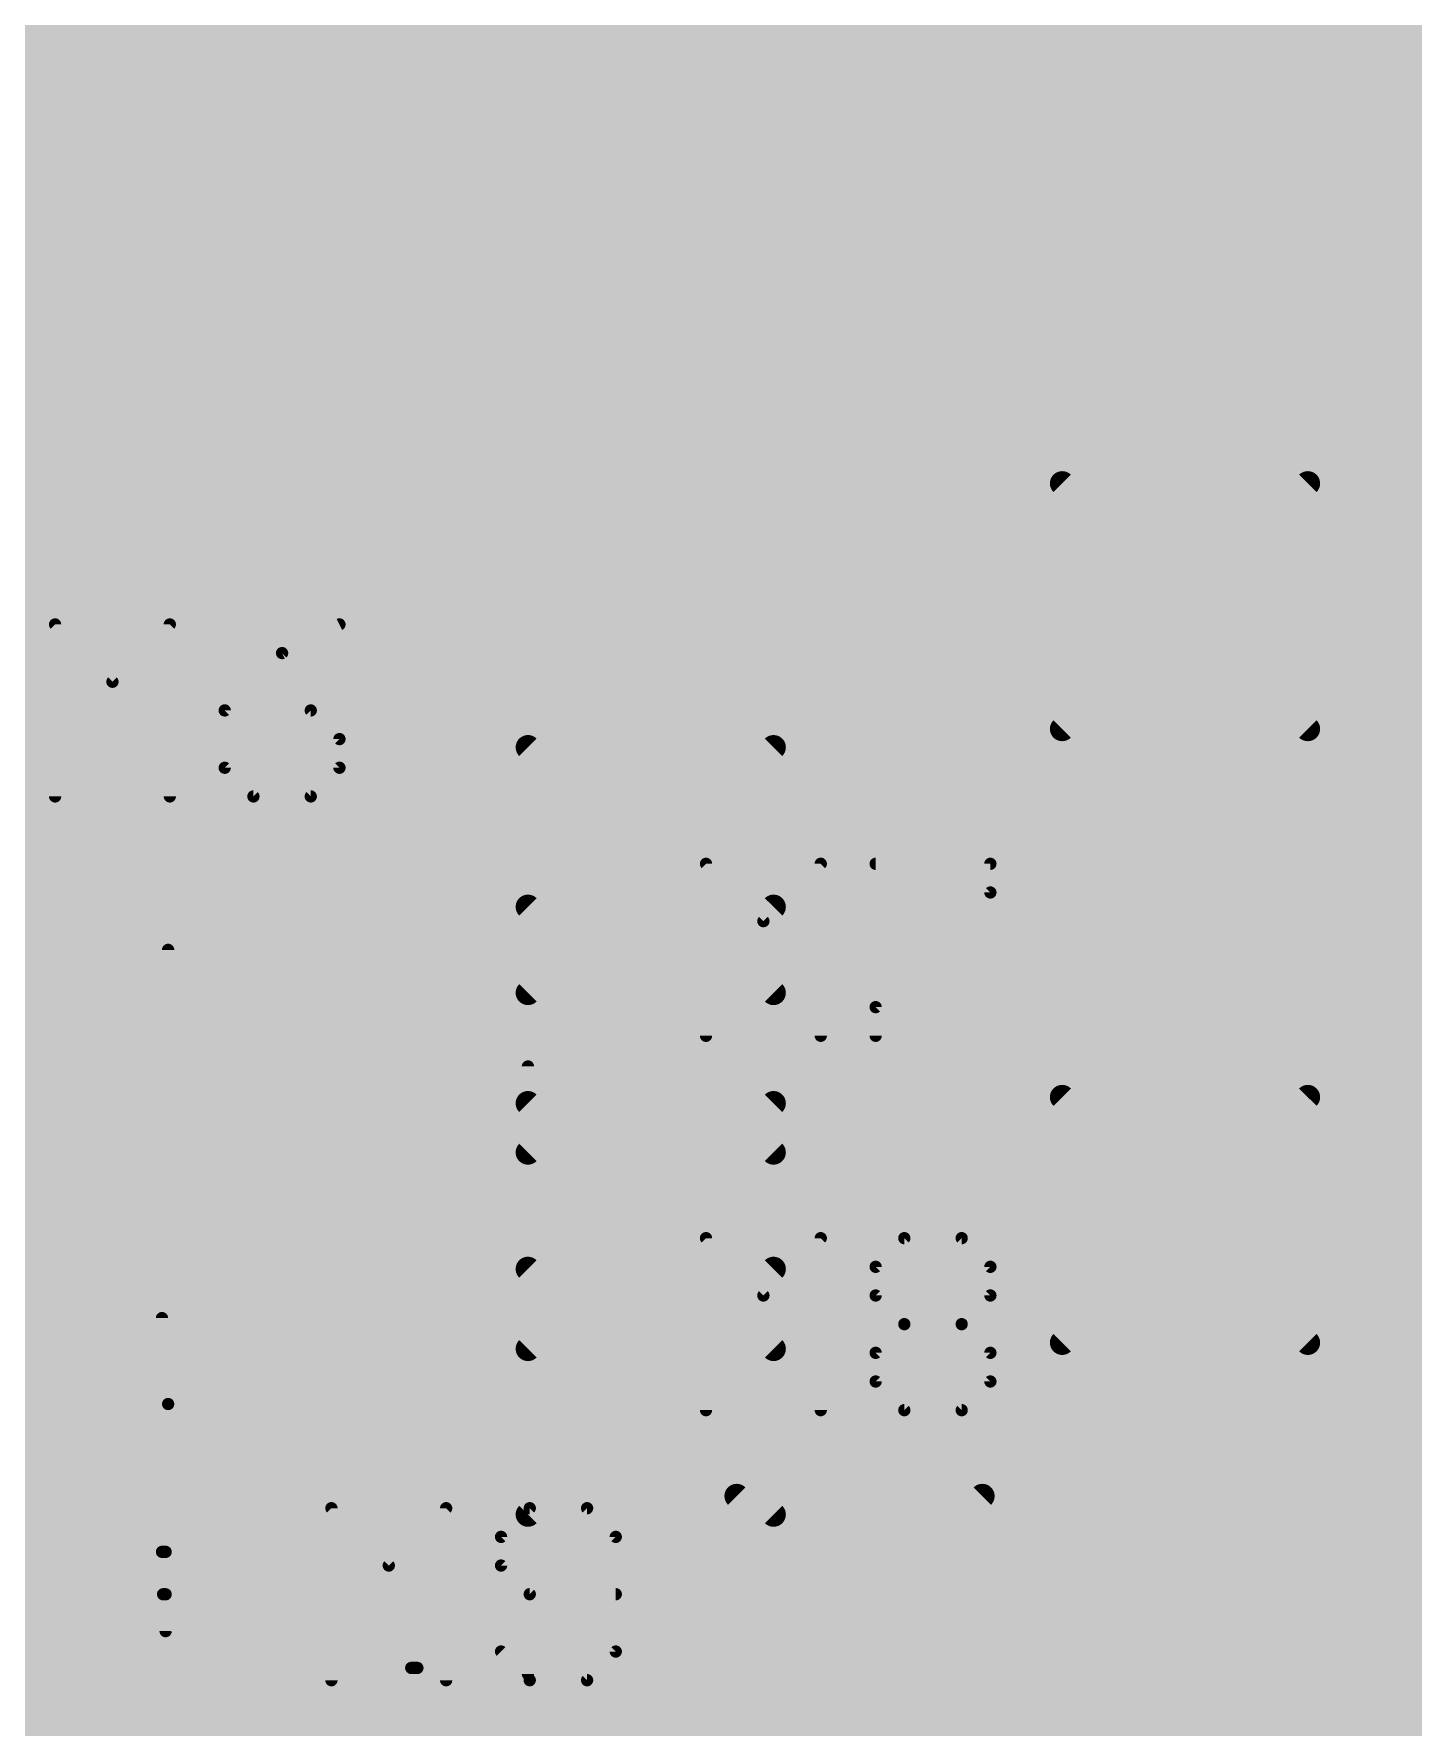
# Model space of a CAD drawing. Extents: x -1.41 to 8.41, y -3.01 to 3.01.
# Drawn here: x 0.6755 to 0.9001, y 0.6514 to 0.9272 of the extents above; entities that cross this region are included whole.
import ezdxf

# ---------------------------------------------------------------- set-up
doc = ezdxf.new("R2010")
doc.units = 0
for name, color, linetype in [('1', 12, 'CONTINUOUS'), ('145', 110, 'CONTINUOUS'), ('15', 6, 'CONTINUOUS'), ('16', 5, 'CONTINUOUS'), ('18', 110, 'CONTINUOUS'), ('2', 4, 'CONTINUOUS'), ('22', 53, 'CONTINUOUS'), ('25', 53, 'CONTINUOUS'), ('29', 253, 'CONTINUOUS'), ('52', 253, 'CONTINUOUS')]:
    doc.layers.add(name, color=color, linetype=linetype)

# ---------------------------------------------------------------- blocks, each defined once
blk = doc.blocks.new('RECT')
blk.add_solid([(-0.5, -0.5), (0.5, -0.5), (-0.5, 0.5), (0.5, 0.5)])
blk = doc.blocks.new('ROUNDV')
at = {"const_width": 0.5}
blk.add_lwpolyline([(0, -0.25, 1), (0, 0.25, 1), (0, -0.25)], format="xyb", dxfattribs=at)

msp = doc.modelspace()

# ---------------------------------------------------------------- linework, layer by layer
at = {"layer": '1'}
for points, const_width in [([(0.697, 0.817), (0.697, 1.089)], 0.03), ([(0.732, 0.805376), (0.732, 0.959)], 0.02), ([(0.737, 0.851), (0.737, 0.927)], 0.027), ([(0.732, 0.92), (1.18, 0.92)], 0.02), ([(0.732, 0.9), (1.18, 0.9)], 0.02), ([(0.732, 0.88), (1.18, 0.88)], 0.02), ([(0.732, 0.86), (1.18, 0.86)], 0.02), ([(0.732, 0.84), (1.18, 0.84)], 0.02), ([(0.737, 0.751), (0.737, 0.827)], 0.027), ([(0.658591, 0.817), (0.697, 0.817)], 0.03), ([(0.697, 0.679909), (0.697, 0.817)], 0.03), ([(0.732, 0.82), (1.18, 0.82)], 0.02), ([(0.732822, 0.805716), (0.732, 0.805376)], 0.02), ([(0.74859, 0.805716), (0.732822, 0.805716)], 0.02), ([(0.74859, 0.778001), (0.74859, 0.805716)], 0.02), ([(0.748591, 0.805716), (0.748591, 0.778001)], 0.02), ([(0.764359, 0.805716), (0.748591, 0.805716)], 0.02), ([(0.768035, 0.804194), (0.764359, 0.805716)], 0.02), ([(0.770848, 0.801381), (0.768035, 0.804194)], 0.02), ([(0.77237, 0.797706), (0.770848, 0.801381)], 0.02), ([(0.74859, 0.8), (0.748591, 0.8)], 0.02), ([(0.77142, 0.8), (0.989, 0.8)], 0.02), ([(0.77237, 0.778), (0.77237, 0.797706)], 0.02), ([(0.74859, 0.78), (0.748591, 0.78)], 0.02), ([(0.77237, 0.78), (0.989, 0.78)], 0.02), ([(0.748591, 0.778001), (0.74859, 0.778001)], 0.02), ([(0.74859, 0.750283), (0.74859, 0.777999)], 0.02), ([(0.74859, 0.777999), (0.748591, 0.777999)], 0.02), ([(0.748591, 0.777999), (0.748591, 0.750283)], 0.02), ([(0.748592, 0.777999), (0.748592, 0.778)], 0.02), ([(0.748592, 0.778), (0.77237, 0.778)], 0.02), ([(0.77237, 0.777999), (0.748592, 0.777999)], 0.02), ([(0.77237, 0.758294), (0.77237, 0.777999)], 0.02), ([(0.697409, 0.704), (0.697409, 0.778)], 0.002), ([(0.756, 0.667), (0.756, 0.759)], 0.03), ([(0.74859, 0.76), (0.748591, 0.76)], 0.02), ([(0.77237, 0.76), (1.089, 0.76)], 0.02), ([(0.770848, 0.754619), (0.77237, 0.758294)], 0.02), ([(0.768035, 0.751806), (0.770848, 0.754619)], 0.02), ([(0.764359, 0.750283), (0.768035, 0.751806)], 0.02), ([(0.732, 0.745716), (0.732, 0.750624)], 0.02), ([(0.732, 0.750624), (0.732822, 0.750283)], 0.02), ([(0.732822, 0.750283), (0.74859, 0.750283)], 0.02), ([(0.748591, 0.750283), (0.764359, 0.750283)], 0.02), ([(0.823, 0.757), (0.755, 0.685)], 0.006), ([(0.756, 0.66), (0.756, 0.759)], 0.002), ([(0.74759, 0.745716), (0.732, 0.745716)], 0.02), ([(0.74759, 0.718001), (0.74759, 0.745716)], 0.02), ([(0.763359, 0.745716), (0.747591, 0.745716)], 0.02), ([(0.747591, 0.745716), (0.747591, 0.718001)], 0.02), ([(0.767035, 0.744194), (0.763359, 0.745716)], 0.02), ([(0.769848, 0.741381), (0.767035, 0.744194)], 0.02), ([(0.737, 0.661), (0.737, 0.737)], 0.027), ([(0.77137, 0.737706), (0.769848, 0.741381)], 0.02), ([(0.74759, 0.74), (0.747591, 0.74)], 0.02), ([(0.77042, 0.74), (0.989, 0.74)], 0.02), ([(0.77137, 0.718), (0.77137, 0.737706)], 0.02), ([(0.781, 0.732), (0.756, 0.66)], 0.02), ([(0.74759, 0.72), (0.747591, 0.72)], 0.02), ([(0.77137, 0.72), (0.989, 0.72)], 0.02), ([(0.747591, 0.718001), (0.74759, 0.718001)], 0.02), ([(0.74759, 0.690283), (0.74759, 0.717999)], 0.02), ([(0.74759, 0.717999), (0.747591, 0.717999)], 0.02), ([(0.747591, 0.717999), (0.747591, 0.690283)], 0.02), ([(0.747592, 0.717999), (0.747592, 0.718)], 0.02), ([(0.747592, 0.718), (0.77137, 0.718)], 0.02), ([(0.77137, 0.717999), (0.747592, 0.717999)], 0.02), ([(0.77137, 0.698294), (0.77137, 0.717999)], 0.02), ([(0.696409, 0.679909), (0.696409, 0.718)], 0.002), ([(0.74759, 0.7), (0.747591, 0.7)], 0.02), ([(0.77137, 0.7), (0.994596, 0.7)], 0.02), ([(0.769848, 0.694619), (0.77137, 0.698294)], 0.02), ([(0.697, 0.667), (0.697409, 0.704)], 0.002), ([(0.767035, 0.691806), (0.769848, 0.694619)], 0.02), ([(0.763359, 0.690283), (0.767035, 0.691806)], 0.02), ([(0.732, 0.656371), (0.732, 0.690283)], 0.02), ([(0.732, 0.690283), (0.74759, 0.690283)], 0.02), ([(0.747591, 0.690283), (0.763359, 0.690283)], 0.02), ([(0.697, 0.673), (0.697, 0.679909)], 0.03), ([(0.732, 0.68), (1.18, 0.68)], 0.02), ([(0.697, 0.667), (0.697, 0.673)], 0.03), ([(0.697, 0.631591), (0.697, 0.667)], 0.03), ([(0.697, 0.679909), (0.696409, 0.679909)], 0.002), ([(0.756, 0.667), (0.757, 0.667)], 0.02), ([(0.696591, 0.673), (0.697, 0.673)], 0.002), ([(0.732, 0.66), (1.18, 0.66)], 0.02), ([(0.734716, 0.653654), (0.732, 0.656371)], 0.02), ([(0.734716, 0.625), (0.734716, 0.653654)], 0.02), ([(0.749, 0.647), (0.8, 0.647)], 0.03), ([(0.737, 0.661), (0.738, 0.661)], 0.002), ([(0.738, 0.661), (0.738, 0.628)], 0.002)]:
    msp.add_lwpolyline(points, dxfattribs=dict(at, const_width=const_width))
for points, const_width in [([(0.74375, 0.927, 1), (0.73025, 0.927)], 0.0135), ([(0.732, 0.925, 1), (0.732, 0.915)], 0.01), ([(0.732, 0.905, 1), (0.732, 0.895)], 0.01), ([(0.732, 0.885, 1), (0.732, 0.875)], 0.01), ([(0.732, 0.865, 1), (0.732, 0.855)], 0.01), ([(0.73025, 0.851, 1), (0.74375, 0.851)], 0.0135), ([(0.732, 0.845, 1), (0.732, 0.835)], 0.01), ([(0.74375, 0.827, 1), (0.73025, 0.827)], 0.0135), ([(0.7045, 0.817, 1), (0.6895, 0.817)], 0.015), ([(0.697, 0.8095, 1), (0.697, 0.8245)], 0.015), ([(0.732, 0.825, 1), (0.732, 0.815)], 0.01), ([(0.6895, 0.817, 1), (0.7045, 0.817)], 0.015), ([(0.730086, 0.809995, 1), (0.733914, 0.800757)], 0.01), ([(0.732822, 0.810716, 1), (0.732822, 0.800716)], 0.01), ([(0.734736, 0.801097, 1), (0.730908, 0.810336)], 0.01), ([(0.75359, 0.805716, 1), (0.74359, 0.805716)], 0.01), ([(0.753591, 0.805716, 1), (0.743591, 0.805716)], 0.01), ([(0.748591, 0.810716, 1), (0.748591, 0.800716)], 0.01), ([(0.74859, 0.800716, 1), (0.74859, 0.810716)], 0.01), ([(0.766273, 0.810336, 1), (0.762446, 0.801097)], 0.01), ([(0.77157, 0.80773, 1), (0.764499, 0.800658)], 0.01), ([(0.764359, 0.800716, 1), (0.764359, 0.810716)], 0.01), ([(0.775467, 0.803294, 1), (0.766228, 0.799468)], 0.01), ([(0.766121, 0.799575, 1), (0.769948, 0.808813)], 0.01), ([(0.727, 0.805376, 1), (0.737, 0.805376)], 0.01), ([(0.74859, 0.805, 1), (0.74859, 0.795)], 0.01), ([(0.748591, 0.795, 1), (0.748591, 0.805)], 0.01), ([(0.77142, 0.805, 1), (0.77142, 0.795)], 0.01), ([(0.767312, 0.797845, 1), (0.774383, 0.804917)], 0.01), ([(0.77737, 0.797706, 1), (0.76737, 0.797706)], 0.01), ([(0.767751, 0.795792, 1), (0.776989, 0.799619)], 0.01), ([(0.74859, 0.785, 1), (0.74859, 0.775)], 0.01), ([(0.748591, 0.775, 1), (0.748591, 0.785)], 0.01), ([(0.77237, 0.785, 1), (0.77237, 0.775)], 0.01), ([(0.74859, 0.783001, 1), (0.74859, 0.773001)], 0.01), ([(0.75359, 0.777999, 1), (0.74359, 0.777999)], 0.01), ([(0.74859, 0.782999, 1), (0.74859, 0.772999)], 0.01), ([(0.753591, 0.777999, 1), (0.743591, 0.777999)], 0.01), ([(0.753592, 0.778, 1), (0.743592, 0.778)], 0.01), ([(0.748592, 0.783, 1), (0.748592, 0.773)], 0.01), ([(0.748592, 0.782999, 1), (0.748592, 0.772999)], 0.01), ([(0.748591, 0.773001, 1), (0.748591, 0.783001)], 0.01), ([(0.748591, 0.772999, 1), (0.748591, 0.782999)], 0.01), ([(0.77737, 0.777999, 1), (0.76737, 0.777999)], 0.01), ([(0.77237, 0.773, 1), (0.77237, 0.783)], 0.01), ([(0.77237, 0.772999, 1), (0.77237, 0.782999)], 0.01), ([(0.74359, 0.778001, 1), (0.75359, 0.778001)], 0.01), ([(0.743591, 0.778001, 1), (0.753591, 0.778001)], 0.01), ([(0.743592, 0.777999, 1), (0.753592, 0.777999)], 0.01), ([(0.76737, 0.778, 1), (0.77737, 0.778)], 0.01), ([(0.697909, 0.778, 1), (0.696909, 0.778)], 0.001), ([(0.7635, 0.759, 1), (0.7485, 0.759)], 0.015), ([(0.74859, 0.765, 1), (0.74859, 0.755)], 0.01), ([(0.748591, 0.755, 1), (0.748591, 0.765)], 0.01), ([(0.77237, 0.765, 1), (0.77237, 0.755)], 0.01), ([(0.776989, 0.756381, 1), (0.767751, 0.760208)], 0.01), ([(0.774383, 0.751083, 1), (0.767312, 0.758154)], 0.01), ([(0.766228, 0.756532, 1), (0.775467, 0.752705)], 0.01), ([(0.769948, 0.747186, 1), (0.766121, 0.756425)], 0.01), ([(0.76737, 0.758294, 1), (0.77737, 0.758294)], 0.01), ([(0.737, 0.750624, 1), (0.727, 0.750624)], 0.01), ([(0.733914, 0.755243, 1), (0.730086, 0.746005)], 0.01), ([(0.732822, 0.755283, 1), (0.732822, 0.745283)], 0.01), ([(0.730908, 0.745664, 1), (0.734736, 0.754903)], 0.01), ([(0.748591, 0.755283, 1), (0.748591, 0.745283)], 0.01), ([(0.74859, 0.745283, 1), (0.74859, 0.755283)], 0.01), ([(0.762446, 0.754903, 1), (0.766273, 0.745664)], 0.01), ([(0.7565, 0.759, 1), (0.7555, 0.759)], 0.001), ([(0.764499, 0.755341, 1), (0.77157, 0.74827)], 0.01), ([(0.764359, 0.745283, 1), (0.764359, 0.755283)], 0.01), ([(0.824091, 0.75597, 1), (0.821909, 0.75803)], 0.003), ([(0.73025, 0.751, 1), (0.74375, 0.751)], 0.0135), ([(0.732, 0.750716, 1), (0.732, 0.740716)], 0.01), ([(0.75259, 0.745716, 1), (0.74259, 0.745716)], 0.01), ([(0.747591, 0.750716, 1), (0.747591, 0.740716)], 0.01), ([(0.752591, 0.745716, 1), (0.742591, 0.745716)], 0.01), ([(0.74359, 0.750283, 1), (0.75359, 0.750283)], 0.01), ([(0.743591, 0.750283, 1), (0.753591, 0.750283)], 0.01), ([(0.74759, 0.740716, 1), (0.74759, 0.750716)], 0.01), ([(0.765273, 0.750336, 1), (0.761446, 0.741097)], 0.01), ([(0.77057, 0.74773, 1), (0.763499, 0.740658)], 0.01), ([(0.763359, 0.740716, 1), (0.763359, 0.750716)], 0.01), ([(0.765121, 0.739575, 1), (0.768948, 0.748813)], 0.01), ([(0.727, 0.745716, 1), (0.737, 0.745716)], 0.01), ([(0.74375, 0.737, 1), (0.73025, 0.737)], 0.0135), ([(0.774467, 0.743294, 1), (0.765228, 0.739468)], 0.01), ([(0.74759, 0.745, 1), (0.74759, 0.735)], 0.01), ([(0.747591, 0.735, 1), (0.747591, 0.745)], 0.01), ([(0.77042, 0.745, 1), (0.77042, 0.735)], 0.01), ([(0.766312, 0.737845, 1), (0.773383, 0.744917)], 0.01), ([(0.77637, 0.737706, 1), (0.76637, 0.737706)], 0.01), ([(0.766751, 0.735792, 1), (0.775989, 0.739619)], 0.01), ([(0.785723, 0.73036, 1), (0.776277, 0.73364)], 0.01), ([(0.74759, 0.725, 1), (0.74759, 0.715)], 0.01), ([(0.747591, 0.715, 1), (0.747591, 0.725)], 0.01), ([(0.77137, 0.725, 1), (0.77137, 0.715)], 0.01), ([(0.74759, 0.723001, 1), (0.74759, 0.713001)], 0.01), ([(0.75259, 0.717999, 1), (0.74259, 0.717999)], 0.01), ([(0.74759, 0.722999, 1), (0.74759, 0.712999)], 0.01), ([(0.752591, 0.717999, 1), (0.742591, 0.717999)], 0.01), ([(0.752592, 0.718, 1), (0.742592, 0.718)], 0.01), ([(0.747592, 0.723, 1), (0.747592, 0.713)], 0.01), ([(0.747592, 0.722999, 1), (0.747592, 0.712999)], 0.01), ([(0.747591, 0.713001, 1), (0.747591, 0.723001)], 0.01), ([(0.747591, 0.712999, 1), (0.747591, 0.722999)], 0.01), ([(0.77637, 0.717999, 1), (0.76637, 0.717999)], 0.01), ([(0.77137, 0.713, 1), (0.77137, 0.723)], 0.01), ([(0.77137, 0.712999, 1), (0.77137, 0.722999)], 0.01), ([(0.74259, 0.718001, 1), (0.75259, 0.718001)], 0.01), ([(0.742591, 0.718001, 1), (0.752591, 0.718001)], 0.01), ([(0.742592, 0.717999, 1), (0.752592, 0.717999)], 0.01), ([(0.76637, 0.718, 1), (0.77637, 0.718)], 0.01), ([(0.696909, 0.718, 1), (0.695909, 0.718)], 0.001), ([(0.74759, 0.705, 1), (0.74759, 0.695)], 0.01), ([(0.747591, 0.695, 1), (0.747591, 0.705)], 0.01), ([(0.77137, 0.705, 1), (0.77137, 0.695)], 0.01), ([(0.775989, 0.696381, 1), (0.766751, 0.700208)], 0.01), ([(0.697909, 0.703994, 1), (0.696909, 0.704006)], 0.001), ([(0.696909, 0.704, 1), (0.697909, 0.704)], 0.001), ([(0.773383, 0.691083, 1), (0.766312, 0.698154)], 0.01), ([(0.765228, 0.696532, 1), (0.774467, 0.692705)], 0.01), ([(0.768948, 0.687186, 1), (0.765121, 0.696425)], 0.01), ([(0.76637, 0.698294, 1), (0.77637, 0.698294)], 0.01), ([(0.737, 0.690283, 1), (0.727, 0.690283)], 0.01), ([(0.732, 0.695283, 1), (0.732, 0.685283)], 0.01), ([(0.747591, 0.695283, 1), (0.747591, 0.685283)], 0.01), ([(0.74759, 0.685283, 1), (0.74759, 0.695283)], 0.01), ([(0.761446, 0.694903, 1), (0.765273, 0.685664)], 0.01), ([(0.763499, 0.695341, 1), (0.77057, 0.68827)], 0.01), ([(0.763359, 0.685283, 1), (0.763359, 0.695283)], 0.01), ([(0.74259, 0.690283, 1), (0.75259, 0.690283)], 0.01), ([(0.742591, 0.690283, 1), (0.752591, 0.690283)], 0.01), ([(0.7045, 0.679909, 1), (0.6895, 0.679909)], 0.015), ([(0.732, 0.685, 1), (0.732, 0.675)], 0.01), ([(0.7045, 0.673, 1), (0.6895, 0.673)], 0.015), ([(0.6895, 0.679909, 1), (0.7045, 0.679909)], 0.015), ([(0.753909, 0.68603, 1), (0.756091, 0.68397)], 0.003), ([(0.7045, 0.667, 1), (0.6895, 0.667)], 0.015), ([(0.6895, 0.673, 1), (0.7045, 0.673)], 0.015), ([(0.696409, 0.680409, 1), (0.696409, 0.679409)], 0.001), ([(0.695909, 0.679909, 1), (0.696909, 0.679909)], 0.001), ([(0.697, 0.679409, 1), (0.697, 0.680409)], 0.001), ([(0.756, 0.672, 1), (0.756, 0.662)], 0.01), ([(0.757, 0.662, 1), (0.757, 0.672)], 0.01), ([(0.6895, 0.667, 1), (0.7045, 0.667)], 0.015), ([(0.696591, 0.6735, 1), (0.696591, 0.6725)], 0.001), ([(0.697, 0.6725, 1), (0.697, 0.6735)], 0.001), ([(0.7485, 0.667, 1), (0.7635, 0.667)], 0.015), ([(0.732, 0.665, 1), (0.732, 0.655)], 0.01), ([(0.73025, 0.661, 1), (0.74375, 0.661)], 0.0135), ([(0.6965, 0.667006, 1), (0.6975, 0.666994)], 0.001), ([(0.735535, 0.659906, 1), (0.728464, 0.652835)], 0.01), ([(0.751277, 0.66164, 1), (0.760723, 0.65836)], 0.01), ([(0.739716, 0.653654, 1), (0.729716, 0.653654)], 0.01), ([(0.731181, 0.650119, 1), (0.738252, 0.65719)], 0.01), ([(0.727, 0.656371, 1), (0.737, 0.656371)], 0.01), ([(0.749, 0.6545, 1), (0.749, 0.6395)], 0.015), ([(0.737, 0.6615, 1), (0.737, 0.6605)], 0.001), ([(0.7385, 0.661, 1), (0.7375, 0.661)], 0.001), ([(0.738, 0.6605, 1), (0.738, 0.6615)], 0.001), ([(0.7555, 0.66, 1), (0.7565, 0.66)], 0.001), ([(0.8, 0.6395, 1), (0.8, 0.6545)], 0.015)]:
    msp.add_lwpolyline(points, format="xyb", dxfattribs=dict(at, const_width=const_width))
at = {"layer": '145', "const_width": 0.004}
for points in [[(0.843, 0.854), (0.883, 0.814)], [(0.883, 0.854), (0.843, 0.814)], [(0.756, 0.811), (0.796, 0.771)], [(0.796, 0.811), (0.756, 0.771)], [(0.756, 0.785), (0.796, 0.745)], [(0.796, 0.785), (0.756, 0.745)], [(0.843, 0.754), (0.883, 0.714)], [(0.883, 0.754), (0.843, 0.714)], [(0.756, 0.753), (0.796, 0.713)], [(0.796, 0.753), (0.756, 0.713)], [(0.756, 0.726), (0.796, 0.686)], [(0.796, 0.726), (0.756, 0.686)], [(0.79, 0.689), (0.83, 0.649)], [(0.83, 0.689), (0.79, 0.649)]]:
    msp.add_lwpolyline(points, dxfattribs=at)
at = {"layer": '145', "const_width": 0.002}
for points in [[(0.843707, 0.854707, 1), (0.842293, 0.853293)], [(0.883707, 0.853293, 1), (0.882293, 0.854707)], [(0.842293, 0.814707, 1), (0.843707, 0.813293)], [(0.882293, 0.813293, 1), (0.883707, 0.814707)], [(0.756707, 0.811707, 1), (0.755293, 0.810293)], [(0.796707, 0.810293, 1), (0.795293, 0.811707)], [(0.756707, 0.785707, 1), (0.755293, 0.784293)], [(0.796707, 0.784293, 1), (0.795293, 0.785707)], [(0.755293, 0.771707, 1), (0.756707, 0.770293)], [(0.795293, 0.770293, 1), (0.796707, 0.771707)], [(0.843707, 0.754707, 1), (0.842293, 0.753293)], [(0.883707, 0.753293, 1), (0.882293, 0.754707)], [(0.756707, 0.753707, 1), (0.755293, 0.752293)], [(0.796707, 0.752293, 1), (0.795293, 0.753707)], [(0.755293, 0.745707, 1), (0.756707, 0.744293)], [(0.795293, 0.744293, 1), (0.796707, 0.745707)], [(0.756707, 0.726707, 1), (0.755293, 0.725293)], [(0.796707, 0.725293, 1), (0.795293, 0.726707)], [(0.755293, 0.713707, 1), (0.756707, 0.712293)], [(0.795293, 0.712293, 1), (0.796707, 0.713707)], [(0.842293, 0.714707, 1), (0.843707, 0.713293)], [(0.882293, 0.713293, 1), (0.883707, 0.714707)], [(0.790707, 0.689707, 1), (0.789293, 0.688293)], [(0.830707, 0.688293, 1), (0.829293, 0.689707)], [(0.755293, 0.686707, 1), (0.756707, 0.685293)], [(0.795293, 0.685293, 1), (0.796707, 0.686707)]]:
    msp.add_lwpolyline(points, format="xyb", dxfattribs=at)
at = {"layer": '15', "const_width": 0.016}
for points in [[(0.018, 0.928), (1.182, 0.928)], [(0.018, 0.912), (1.182, 0.912)], [(0.018, 0.896), (1.182, 0.896)], [(0.018, 0.88), (1.182, 0.88)], [(0.018, 0.864), (1.182, 0.864)], [(0.018, 0.848), (1.182, 0.848)], [(0.018, 0.832), (1.182, 0.832)], [(0.018, 0.816), (1.182, 0.816)], [(0.018, 0.8), (1.182, 0.8)], [(0.018, 0.784), (1.182, 0.784)], [(0.018, 0.768), (1.182, 0.768)], [(0.018, 0.752), (1.182, 0.752)], [(0.018, 0.736), (1.182, 0.736)], [(0.018, 0.72), (1.182, 0.72)], [(0.018, 0.704), (1.182, 0.704)], [(0.018, 0.688), (1.182, 0.688)], [(0.018, 0.672), (1.182, 0.672)], [(0.018, 0.656), (1.182, 0.656)]]:
    msp.add_lwpolyline(points, dxfattribs=at)
at = {"layer": '16', "const_width": 0.02}
for points in [[(0.02, 0.92), (1.18, 0.92)], [(0.02, 0.9), (1.18, 0.9)], [(0.02, 0.88), (1.18, 0.88)], [(0.02, 0.86), (1.18, 0.86)], [(0.02, 0.84), (1.18, 0.84)], [(0.02, 0.82), (1.18, 0.82)], [(0.02, 0.8), (1.18, 0.8)], [(0.02, 0.78), (1.18, 0.78)], [(0.02, 0.76), (1.18, 0.76)], [(0.02, 0.74), (1.18, 0.74)], [(0.02, 0.72), (1.18, 0.72)], [(0.02, 0.7), (1.18, 0.7)], [(0.02, 0.68), (1.18, 0.68)], [(0.02, 0.66), (1.18, 0.66)]]:
    msp.add_lwpolyline(points, dxfattribs=at)
at = {"layer": '2', "const_width": 0.016}
for points in [[(0.018, 0.928), (1.182, 0.928)], [(0.018, 0.912), (1.182, 0.912)], [(0.018, 0.896), (1.182, 0.896)], [(0.018, 0.88), (1.182, 0.88)], [(0.018, 0.864), (1.182, 0.864)], [(0.018, 0.848), (1.182, 0.848)], [(0.018, 0.832), (1.182, 0.832)], [(0.018, 0.816), (1.182, 0.816)], [(0.018, 0.8), (1.182, 0.8)], [(0.018, 0.784), (1.182, 0.784)], [(0.018, 0.768), (1.182, 0.768)], [(0.018, 0.752), (1.182, 0.752)], [(0.018, 0.736), (1.182, 0.736)], [(0.018, 0.72), (1.182, 0.72)], [(0.018, 0.704), (1.182, 0.704)], [(0.018, 0.688), (1.182, 0.688)], [(0.018, 0.672), (1.182, 0.672)], [(0.018, 0.656), (1.182, 0.656)]]:
    msp.add_lwpolyline(points, dxfattribs=at)
at = {"layer": '25', "const_width": 0.002}
for points in [[(0.679, 0.803), (0.679, 0.831024)], [(0.679, 0.831024), (0.688341, 0.821683)], [(0.688341, 0.821683), (0.697683, 0.831024)], [(0.697683, 0.831024), (0.697683, 0.803)], [(0.725306, 0.831024), (0.715965, 0.826353)], [(0.715965, 0.826353), (0.706624, 0.817012)], [(0.706624, 0.817012), (0.706624, 0.807671)], [(0.720635, 0.817012), (0.706624, 0.817012)], [(0.725306, 0.812341), (0.720635, 0.817012)], [(0.725306, 0.807671), (0.725306, 0.812341)], [(0.706624, 0.807671), (0.711294, 0.803)], [(0.720635, 0.803), (0.725306, 0.807671)], [(0.711294, 0.803), (0.720635, 0.803)], [(0.785, 0.764), (0.785, 0.792024)], [(0.785, 0.792024), (0.794341, 0.782683)], [(0.794341, 0.782683), (0.803683, 0.792024)], [(0.803683, 0.792024), (0.803683, 0.764)], [(0.812624, 0.792024), (0.831306, 0.792024)], [(0.831306, 0.792024), (0.831306, 0.787353)], [(0.831306, 0.787353), (0.812624, 0.768671)], [(0.812624, 0.768671), (0.812624, 0.764)], [(0.785, 0.703), (0.785, 0.731024)], [(0.785, 0.731024), (0.794341, 0.721683)], [(0.794341, 0.721683), (0.803683, 0.731024)], [(0.803683, 0.731024), (0.803683, 0.703)], [(0.812624, 0.726353), (0.817294, 0.731024)], [(0.817294, 0.731024), (0.826635, 0.731024)], [(0.826635, 0.731024), (0.831306, 0.726353)], [(0.812624, 0.721683), (0.812624, 0.726353)], [(0.831306, 0.726353), (0.831306, 0.721683)], [(0.817294, 0.717012), (0.812624, 0.721683)], [(0.831306, 0.721683), (0.826635, 0.717012)], [(0.812624, 0.712341), (0.817294, 0.717012)], [(0.817294, 0.717012), (0.826635, 0.717012)], [(0.826635, 0.717012), (0.831306, 0.712341)], [(0.812624, 0.707671), (0.812624, 0.712341)], [(0.831306, 0.712341), (0.831306, 0.707671)], [(0.817294, 0.703), (0.812624, 0.707671)], [(0.831306, 0.707671), (0.826635, 0.703)], [(0.826635, 0.703), (0.817294, 0.703)], [(0.724, 0.659), (0.724, 0.687024)], [(0.724, 0.687024), (0.733341, 0.677683)], [(0.733341, 0.677683), (0.742683, 0.687024)], [(0.742683, 0.687024), (0.742683, 0.659)], [(0.756294, 0.687024), (0.751624, 0.682353)], [(0.765635, 0.687024), (0.756294, 0.687024)], [(0.770306, 0.682353), (0.765635, 0.687024)], [(0.751624, 0.682353), (0.751624, 0.677683)], [(0.770306, 0.663671), (0.770306, 0.682353)], [(0.751624, 0.677683), (0.756294, 0.673012)], [(0.756294, 0.673012), (0.770306, 0.673012)], [(0.751624, 0.663671), (0.756294, 0.659)], [(0.765635, 0.659), (0.770306, 0.663671)], [(0.756294, 0.659), (0.765635, 0.659)]]:
    msp.add_lwpolyline(points, dxfattribs=at)
at = {"layer": '25', "const_width": 0.001}
for points in [[(0.6795, 0.831024, 1), (0.6785, 0.831024)], [(0.679354, 0.831377, 1), (0.678646, 0.83067)], [(0.698183, 0.831024, 1), (0.697183, 0.831024)], [(0.698036, 0.83067, 1), (0.697329, 0.831377)], [(0.72553, 0.830577, 1), (0.725082, 0.831471)], [(0.715741, 0.8268, 1), (0.716188, 0.825906)], [(0.716318, 0.826, 1), (0.715611, 0.826707)], [(0.687988, 0.822036, 1), (0.688695, 0.821329)], [(0.687988, 0.821329, 1), (0.688695, 0.822036)], [(0.707124, 0.817012, 1), (0.706124, 0.817012)], [(0.706624, 0.817512, 1), (0.706624, 0.816512)], [(0.70627, 0.817365, 1), (0.706977, 0.816658)], [(0.720989, 0.817365, 1), (0.720282, 0.816658)], [(0.720635, 0.816512, 1), (0.720635, 0.817512)], [(0.725806, 0.812341, 1), (0.724806, 0.812341)], [(0.724953, 0.811988, 1), (0.72566, 0.812695)], [(0.706977, 0.808024, 1), (0.70627, 0.807317)], [(0.72566, 0.807317, 1), (0.724953, 0.808024)], [(0.706124, 0.807671, 1), (0.707124, 0.807671)], [(0.724806, 0.807671, 1), (0.725806, 0.807671)], [(0.6785, 0.803, 1), (0.6795, 0.803)], [(0.697183, 0.803, 1), (0.698183, 0.803)], [(0.711294, 0.8035, 1), (0.711294, 0.8025)], [(0.710941, 0.802646, 1), (0.711648, 0.803354)], [(0.720282, 0.803354, 1), (0.720989, 0.802646)], [(0.720635, 0.8025, 1), (0.720635, 0.8035)], [(0.7855, 0.792024, 1), (0.7845, 0.792024)], [(0.785354, 0.792377, 1), (0.784646, 0.79167)], [(0.804183, 0.792024, 1), (0.803183, 0.792024)], [(0.804036, 0.79167, 1), (0.803329, 0.792377)], [(0.812624, 0.792524, 1), (0.812624, 0.791524)], [(0.831806, 0.792024, 1), (0.830806, 0.792024)], [(0.831306, 0.791524, 1), (0.831306, 0.792524)], [(0.830806, 0.787353, 1), (0.831806, 0.787353)], [(0.83166, 0.787, 1), (0.830953, 0.787707)], [(0.793988, 0.783036, 1), (0.794695, 0.782329)], [(0.793988, 0.782329, 1), (0.794695, 0.783036)], [(0.813124, 0.768671, 1), (0.812124, 0.768671)], [(0.81227, 0.769024, 1), (0.812977, 0.768317)], [(0.7845, 0.764, 1), (0.7855, 0.764)], [(0.803183, 0.764, 1), (0.804183, 0.764)], [(0.812124, 0.764, 1), (0.813124, 0.764)], [(0.7855, 0.731024, 1), (0.7845, 0.731024)], [(0.785354, 0.731377, 1), (0.784646, 0.73067)], [(0.804183, 0.731024, 1), (0.803183, 0.731024)], [(0.804036, 0.73067, 1), (0.803329, 0.731377)], [(0.817294, 0.731524, 1), (0.817294, 0.730524)], [(0.817648, 0.73067, 1), (0.816941, 0.731377)], [(0.826989, 0.731377, 1), (0.826282, 0.73067)], [(0.826635, 0.730524, 1), (0.826635, 0.731524)], [(0.813124, 0.726353, 1), (0.812124, 0.726353)], [(0.81227, 0.726707, 1), (0.812977, 0.726)], [(0.831806, 0.726353, 1), (0.830806, 0.726353)], [(0.830953, 0.726, 1), (0.83166, 0.726707)], [(0.793988, 0.722036, 1), (0.794695, 0.721329)], [(0.793988, 0.721329, 1), (0.794695, 0.722036)], [(0.812977, 0.722036, 1), (0.81227, 0.721329)], [(0.812124, 0.721683, 1), (0.813124, 0.721683)], [(0.830806, 0.721683, 1), (0.831806, 0.721683)], [(0.83166, 0.721329, 1), (0.830953, 0.722036)], [(0.817294, 0.717512, 1), (0.817294, 0.716512)], [(0.817648, 0.716658, 1), (0.816941, 0.717365)], [(0.816941, 0.716658, 1), (0.817648, 0.717365)], [(0.826989, 0.717365, 1), (0.826282, 0.716658)], [(0.826282, 0.717365, 1), (0.826989, 0.716658)], [(0.826635, 0.716512, 1), (0.826635, 0.717512)], [(0.813124, 0.712341, 1), (0.812124, 0.712341)], [(0.81227, 0.712695, 1), (0.812977, 0.711988)], [(0.831806, 0.712341, 1), (0.830806, 0.712341)], [(0.830953, 0.711988, 1), (0.83166, 0.712695)], [(0.812977, 0.708024, 1), (0.81227, 0.707317)], [(0.812124, 0.707671, 1), (0.813124, 0.707671)], [(0.830806, 0.707671, 1), (0.831806, 0.707671)], [(0.83166, 0.707317, 1), (0.830953, 0.708024)], [(0.817294, 0.7035, 1), (0.817294, 0.7025)], [(0.816941, 0.702646, 1), (0.817648, 0.703354)], [(0.826282, 0.703354, 1), (0.826989, 0.702646)], [(0.826635, 0.7025, 1), (0.826635, 0.7035)], [(0.7845, 0.703, 1), (0.7855, 0.703)], [(0.803183, 0.703, 1), (0.804183, 0.703)], [(0.7245, 0.687024, 1), (0.7235, 0.687024)], [(0.724354, 0.687377, 1), (0.723646, 0.68667)], [(0.743183, 0.687024, 1), (0.742183, 0.687024)], [(0.743036, 0.68667, 1), (0.742329, 0.687377)], [(0.756294, 0.687524, 1), (0.756294, 0.686524)], [(0.756648, 0.68667, 1), (0.755941, 0.687377)], [(0.765989, 0.687377, 1), (0.765282, 0.68667)], [(0.765635, 0.686524, 1), (0.765635, 0.687524)], [(0.752124, 0.682353, 1), (0.751124, 0.682353)], [(0.75127, 0.682707, 1), (0.751977, 0.682)], [(0.770806, 0.682353, 1), (0.769806, 0.682353)], [(0.769953, 0.682, 1), (0.77066, 0.682707)], [(0.732988, 0.678036, 1), (0.733695, 0.677329)], [(0.732988, 0.677329, 1), (0.733695, 0.678036)], [(0.751977, 0.678036, 1), (0.75127, 0.677329)], [(0.751124, 0.677683, 1), (0.752124, 0.677683)], [(0.756294, 0.673512, 1), (0.756294, 0.672512)], [(0.755941, 0.672658, 1), (0.756648, 0.673365)], [(0.770306, 0.672512, 1), (0.770306, 0.673512)], [(0.751977, 0.664024, 1), (0.75127, 0.663317)], [(0.769806, 0.663671, 1), (0.770806, 0.663671)], [(0.77066, 0.663317, 1), (0.769953, 0.664024)], [(0.7235, 0.659, 1), (0.7245, 0.659)], [(0.742183, 0.659, 1), (0.743183, 0.659)], [(0.756294, 0.6595, 1), (0.756294, 0.6585)], [(0.755941, 0.658646, 1), (0.756648, 0.659354)], [(0.765282, 0.659354, 1), (0.765989, 0.658646)], [(0.765635, 0.6585, 1), (0.765635, 0.6595)]]:
    msp.add_lwpolyline(points, format="xyb", dxfattribs=at)
at = {"layer": '52', "const_width": 0.004}
msp.add_lwpolyline([(0.7, 0.6), (1.5, 1.5)], dxfattribs=at)

# ---------------------------------------------------------------- block references
at = {"layer": '1', "xscale": 0.027559, "yscale": 0.035433}
for p in [(0.697409, 0.778), (0.748591, 0.778), (0.696409, 0.718), (0.747591, 0.718), (0.696591, 0.673)]:
    msp.add_blockref('RECT', p, dxfattribs=at)
at = {"layer": '18', "xscale": 0.02, "yscale": 0.02}
for p in [(0.863, 0.834), (0.863, 0.834), (0.776, 0.791), (0.776, 0.791), (0.776, 0.765), (0.776, 0.765), (0.776, 0.733), (0.776, 0.733), (0.863, 0.734), (0.863, 0.734), (0.776, 0.706), (0.776, 0.706), (0.81, 0.669), (0.81, 0.669)]:
    msp.add_blockref('ROUNDV', p, dxfattribs=at)
at = {"layer": '22', "xscale": 0.753, "yscale": 0.313}
msp.add_blockref('RECT', (0.5995, 0.9875), dxfattribs=at)
at = {"layer": '29', "xscale": 0.03252, "yscale": 0.041811}
for p in [(0.697409, 0.778), (0.748591, 0.778), (0.696409, 0.718), (0.747591, 0.718), (0.696591, 0.673)]:
    msp.add_blockref('RECT', p, dxfattribs=at)

doc.saveas('drawing.dxf')
